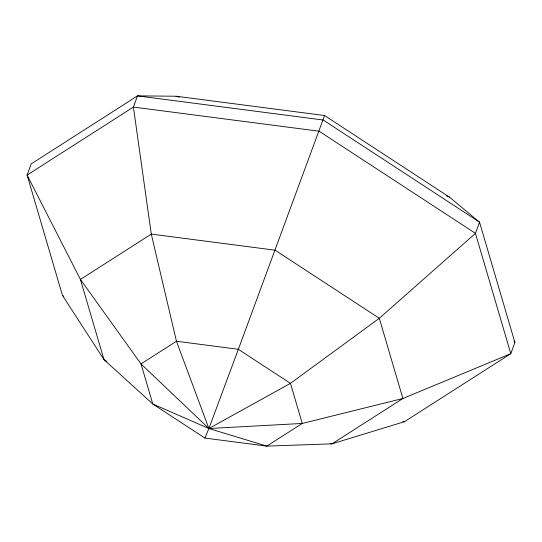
<?xml version="1.0" encoding="UTF-8"?>
<svg xmlns="http://www.w3.org/2000/svg" width="542" height="542" viewBox="0 0 542 542"><rect width="100%" height="100%" fill="white"/><g stroke="black" fill="none" stroke-linecap="round" stroke-linejoin="round"><path stroke-width="0.81" d="M324.57 115.534L238.358 349.292L208.887 428.519L204.91 438.072L152.803 404.02L103.996 359.651L62.465 295.397L27.1 175.08L31.199 163.887L137.505 95.88L176.008 96.219L324.57 115.534L449.63 197.247L479.534 222.166L514.9 342.483L510.801 353.675L404.495 421.683L332.016 443.837L266.813 446.12L204.91 438.072M402.821 421.466L404.495 421.683M330.342 443.62L332.016 443.837L402.889 398.499L510.801 353.675L475.442 233.358L479.534 222.166L323.215 120.019L137.505 95.88L133.413 107.072L151.293 234.097L176.455 341.25L208.887 428.519L266.813 446.12L302.253 423.451L402.889 398.499L379.319 318.289L275.099 250.194L151.293 234.097L80.419 279.435L103.996 359.651L106.828 361.5M176.008 96.219L179.246 97.181M446.574 195.892L449.63 197.247M62.465 295.397L63.875 296.318M513.884 341.142L514.9 342.483M475.442 233.358L379.319 318.289L290.465 383.343L208.887 428.519L152.803 404.02L141.015 363.919L80.419 279.435L27.1 175.08L133.413 107.072L319.123 131.211L475.442 233.358M176.455 341.25L141.015 363.919L208.887 428.519L302.253 423.451L290.465 383.343L238.358 349.292L176.455 341.25"/></g></svg>
